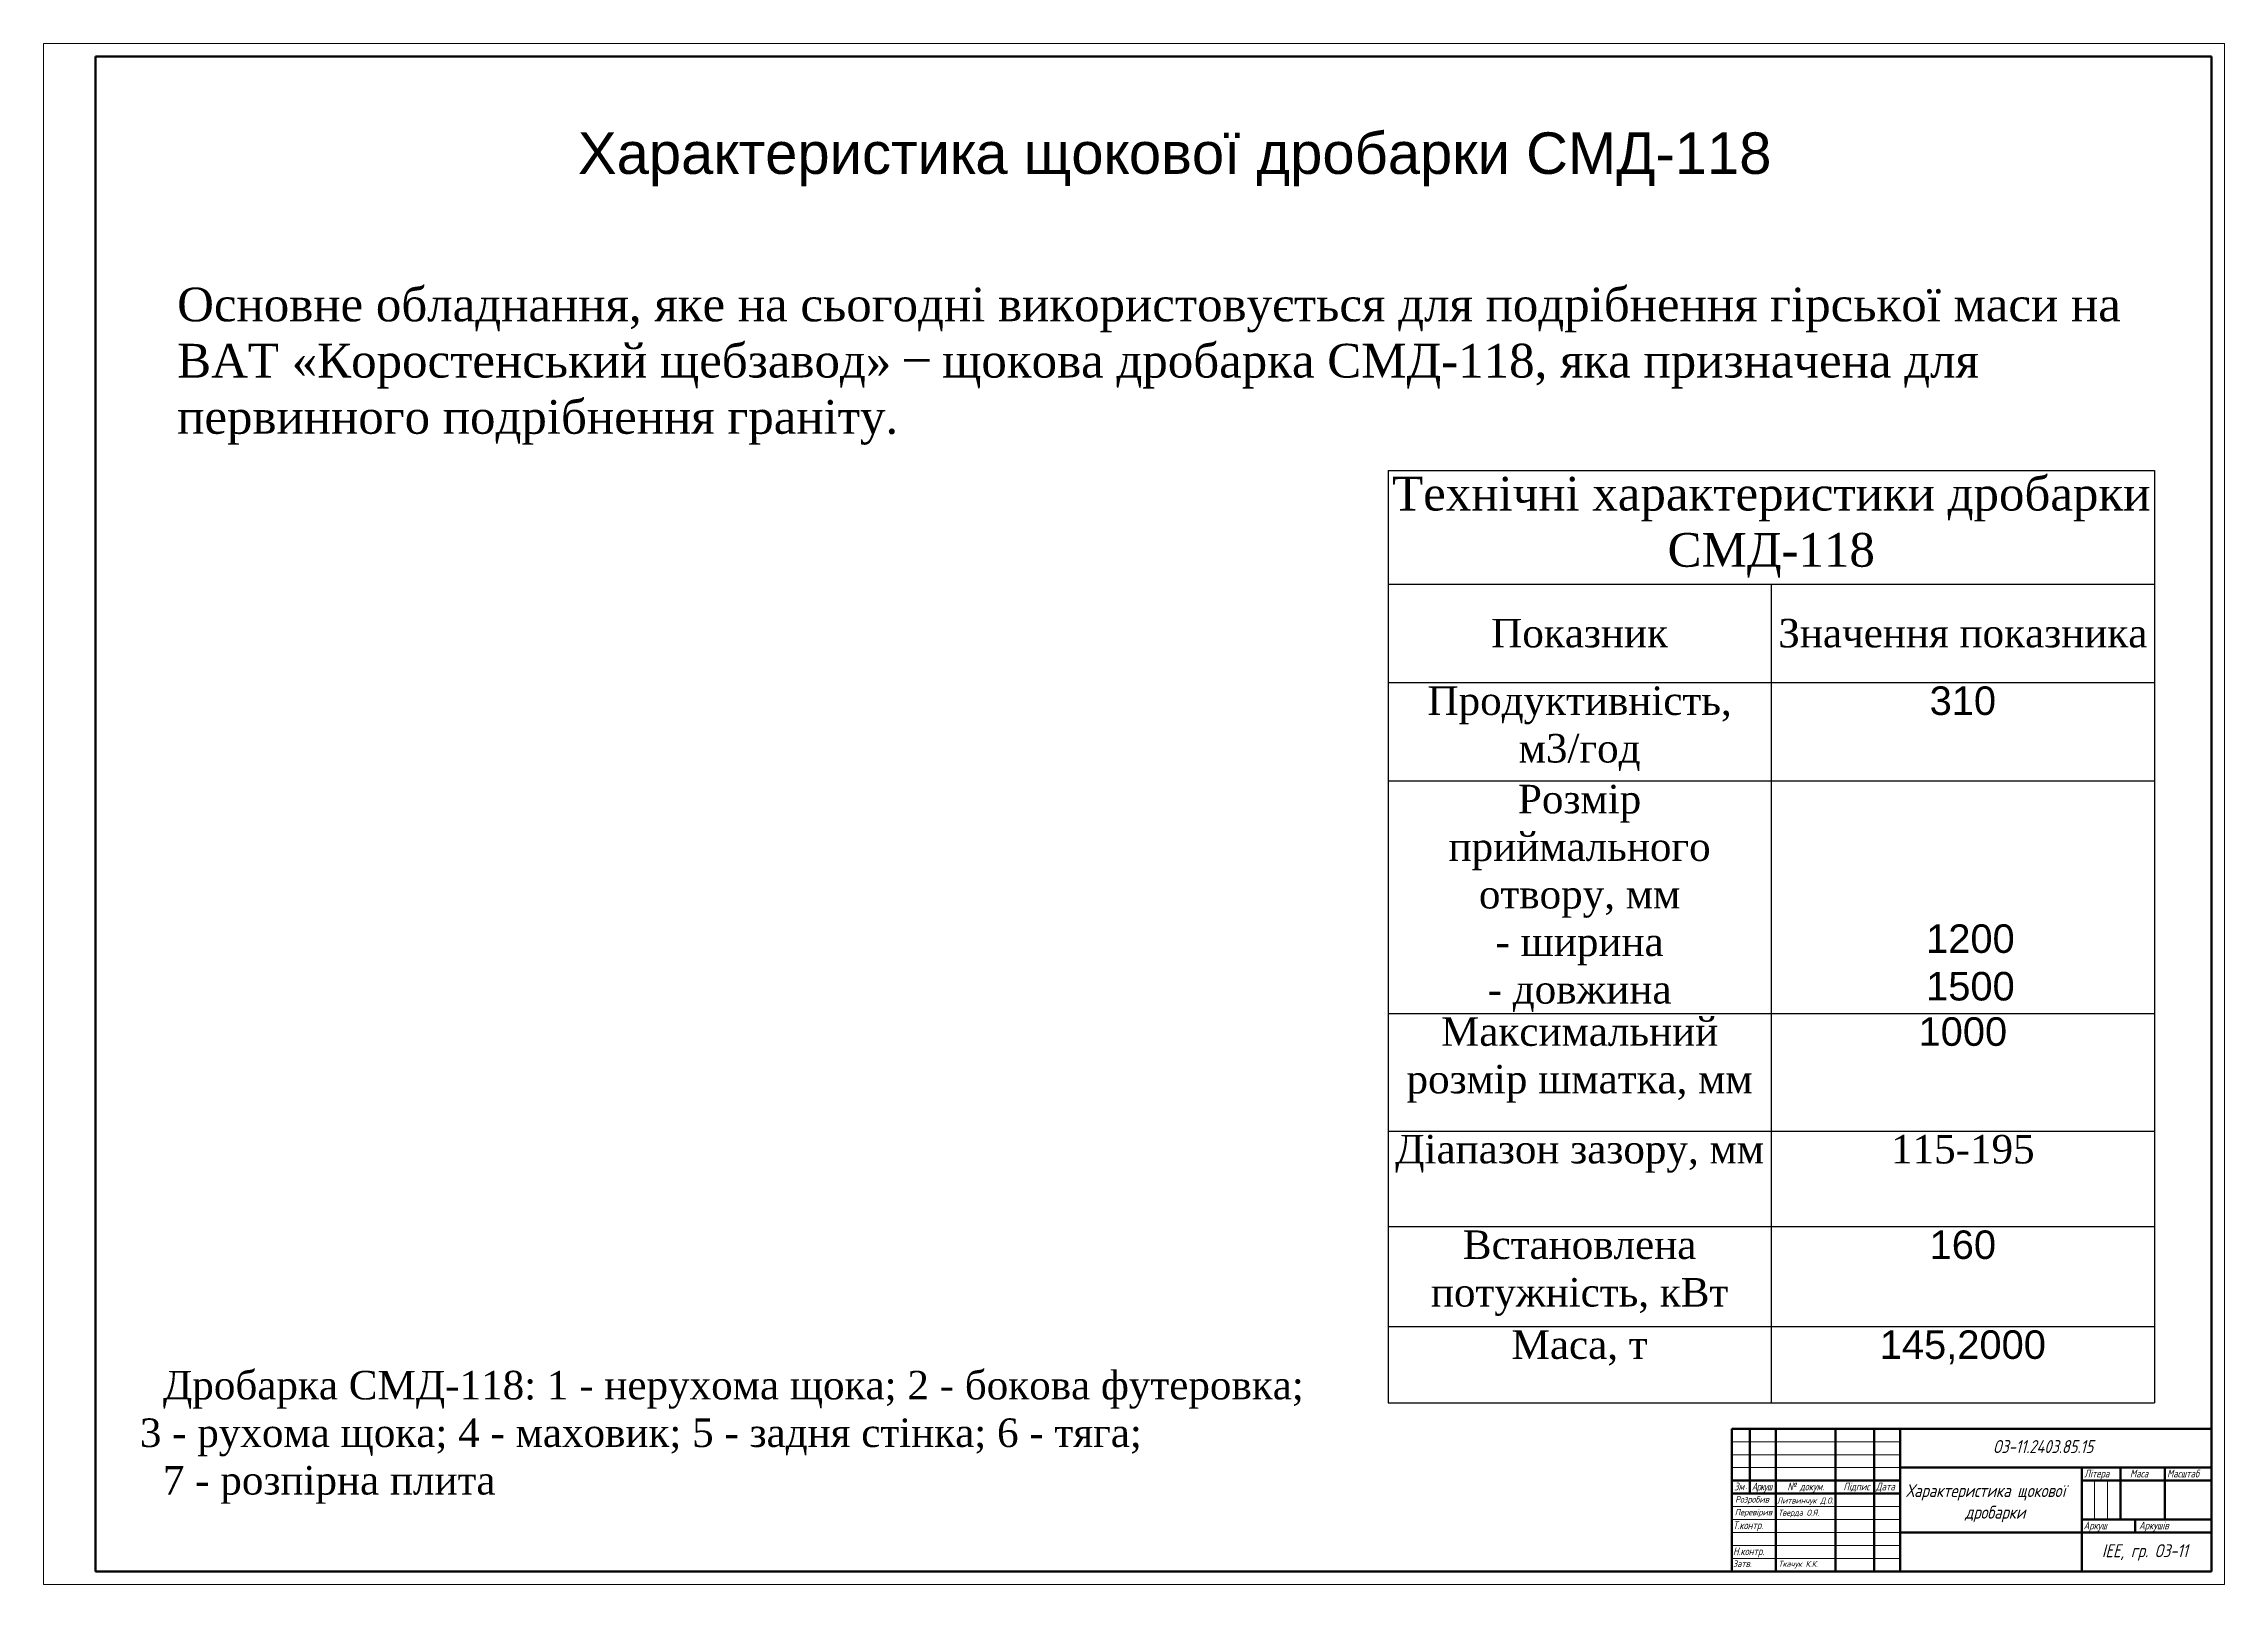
# Model space of a CAD drawing. Header units: millimetres. Extents: x 2024 to 2865, y 1521 to 2115.
import ezdxf

# ---------------------------------------------------------------- set-up
doc = ezdxf.new("R2010")
doc.units = ezdxf.units.MM
doc.linetypes.add('K5LT_BASIC', pattern=[0])
doc.linetypes.add('K5LT_THIN', pattern=[0])
doc.styles.add('KTEXTSTYLE', font='bgothl.ttf', dxfattribs={"width": 0.96, "height": 5})
doc.styles.get("Standard").update_dxf_attribs({"font": 'arial.ttf'})
doc.styles.add('стиль1', font='GOST_A.TTF', dxfattribs={"oblique": 15})

# ---------------------------------------------------------------- blocks, each defined once
blk = doc.blocks.new('U0')
at = {"color": 7, "linetype": 'K5LT_THIN', "lineweight": 18}
for p, q in [((0, 0), (0, 594)), ((0, 594), (841, 594)), ((841, 594), (841, 0)), ((651, 55), (716, 55)), ((651, 50), (716, 50)), ((651, 45), (716, 45)), ((790.96, 25), (790.96, 40)), ((795.98, 25), (795.98, 40)), ((651, 30), (716, 30)), ((651, 25), (716, 25)), ((651, 20), (716, 20)), ((651, 15), (716, 15)), ((651, 10), (716, 10)), ((841, 0), (0, 0))]:
    blk.add_line(p, q, dxfattribs=at)
at = {"color": 7, "linetype": 'K5LT_BASIC', "lineweight": 60}
for p, q in [((20, 5), (20, 589)), ((20, 589), (836, 589)), ((836, 589), (836, 5)), ((651, 60), (836, 60)), ((651, 5), (651, 60)), ((658, 35), (658, 60)), ((668, 5), (668, 60)), ((691, 5), (691, 60)), ((706, 5), (706, 60)), ((716, 5), (716, 60)), ((716, 45), (836, 45)), ((786, 5), (786, 45)), ((801, 25), (801, 45)), ((818, 25), (818, 45)), ((651, 40), (716, 40)), ((651, 35), (716, 35)), ((786, 40), (801, 40)), ((801, 40), (836, 40)), ((716, 20), (786, 20)), ((786, 25), (836, 25)), ((786, 20), (836, 20)), ((806.57, 20), (806.57, 25)), ((836, 5), (20, 5))]:
    blk.add_line(p, q, dxfattribs=at)
at = {"color": 7, "insert": (8.77, 258.85), "char_height": 2.5, "attachment_point": 1, "rotation": 90, "style": 'KTEXTSTYLE'}
blk.add_mtext('\\H3.5;\\W0.965;\\Q15;\\Q15; ', dxfattribs=at)
at = {"color": 7, "attachment_point": 1, "style": 'стиль1'}
for s, insert, char_height in [('Літера', (786.98, 44.23), 3), ('Маса', (804.6, 44.23), 3), ('Масштаб', (818.89, 44.25), 3), ('Зм', (651.95, 39.23), 3), ('Розробив', (652.31, 34.02), 2.5), ('.', (656.4, 39.23), 2.5), ('{\\T0.85;Аркуш}', (658.71, 39.23), 3), ('№ докум.', (672.45, 39.23), 3), ('Підпис', (694.08, 39.23), 3), ('Дата', (706.62, 39.23), 3), ('Перевірив', (652.19, 29.09), 2.5), ('Т.контр.', (651.5, 24.28), 3), ('Аркуш', (786.72, 24.23), 3), ('Аркушів', (808.08, 24.23), 3), ('Затв.', (651.5, 9.23), 2.5), ('Н.контр.', (651.5, 14.25), 3)]:
    blk.add_mtext(s, dxfattribs=dict(at, insert=insert, char_height=char_height))
blk = doc.blocks.new('*T27')
at = {"color": 0, "linetype": 'ByBlock', "lineweight": -2, "transparency": 16777216}
for p, q in [((0, 0), (295.58, 0)), ((0, 0), (0, -359.56)), ((295.58, 0), (295.58, -359.56)), ((0, -43.86), (295.58, -43.86)), ((147.79, -43.86), (147.79, -359.56)), ((0, -81.8), (295.58, -81.8)), ((0, -119.73), (295.58, -119.73)), ((0, -209.36), (295.58, -209.36)), ((0, -254.7), (295.58, -254.7)), ((0, -291.54), (295.58, -291.54)), ((0, -330.06), (295.58, -330.06)), ((0, -359.56), (295.58, -359.56))]:
    blk.add_line(p, q, dxfattribs=at)
at = {"color": 0, "transparency": 16777216}
for s, insert, char_height, width, attachment_point in [('{\\fTimes New Roman|b0|i0|c204|p18;\\C256;Технічні характеристики дробарки СМД-118}', (147.79, -21.93), 13, 292.5795, 5), ('{\\fTimes New Roman|b0|i0|c204|p18;\\C256;Показник}', (73.89, -62.83), 11, 144.7897, 5), ('{\\fTimes New Roman|b0|i0|c204|p18;\\C256;Значення показника}', (221.68, -62.83), 11, 144.7897, 5), ('{\\fTimes New Roman|b0|i0|c204|p18;\\C256;Продуктивність, м3/год}', (73.89, -83.3), 11, 144.7897, 2), ('310', (221.68, -83.3), 11, 144.7897, 2), ('{\\fTimes New Roman|b0|i0|c204|p18;\\C256;Розмір приймального отвору, мм\\P- ширина\\P- довжина}', (73.89, -121.23), 11, 144.7897, 2), ('{\\fTimes New Roman|b0|i0|c204|p18;\\C256;Максимальний розмір шматка, мм}', (73.89, -210.86), 11, 144.7897, 2), ('1000', (221.68, -210.86), 11, 144.7897, 2), ('{\\fTimes New Roman|b0|i0|c204|p18;\\C256;Діапазон зазору, мм}', (73.89, -256.2), 11, 144.7897, 2), ('{\\fTimes New Roman|b0|i0|c204|p18;\\C256;115-195}', (221.68, -256.2), 11, 144.7897, 2), ('{\\fTimes New Roman|b0|i0|c204|p18;\\C256;Встановлена потужність, кВт}', (73.89, -293.04), 11, 144.7897, 2), ('160', (221.68, -293.04), 11, 144.7897, 2), ('{\\fTimes New Roman|b0|i0|c204|p18;\\C256;Маса, т}', (73.89, -331.56), 11, 144.7897, 2), ('145,2000', (221.68, -331.56), 11, 144.7897, 2)]:
    blk.add_mtext(s, dxfattribs=dict(at, insert=insert, char_height=char_height, width=width, attachment_point=attachment_point))

msp = doc.modelspace()

# ---------------------------------------------------------------- block references
for name, p in [('U0', (2023.88, 1521.42)), ('*T27', (2542.34, 1950.91))]:
    msp.add_blockref(name, p)

# ---------------------------------------------------------------- texts
at = {"attachment_point": 1}
for s, width, heights, insert, char_height in [('Характеристика щокової дробарки СМД-118', 525.0764, [35.66], (2229.95, 2081.2), 16), ('1200\\P1500', 49.4109, [0], (2749.85, 1775.87), 11), ('\\pi8.875,l-4.4375;{\\fTimes New Roman|b0|i0|c204|p18;\\H4.4x;Дробарка СМД-118: 1 - нерухома щока; 2 - бокова футеровка; 3 - рухома щока; 4 - маховик; 5 - задня стінка; 6 - тяга; \\H2.1382x; \\H0.46768x;^J7 - розпірна плита\\H1.7588x; }', 448.6254, [74.08], (2065.45, 1603.73), 2.5)]:
    msp.add_mtext_dynamic_manual_height_columns(s, width=width, gutter_width=12.5, heights=heights, dxfattribs=dict(at, insert=insert, char_height=char_height))
note = msp.add_mtext_dynamic_manual_height_columns('{\\fTimes New Roman|b0|i0|c204|p18;Основне обладнання, яке на сьогодні використовується для подрібнення гірської маси на ВАТ «Коростенський щебзавод»  ̶  щокова дробарка СМД-118, яка призначена для первинного подрібнення граніту. \\P}', width=753.6389, gutter_width=12.5, heights=[62.82, 0], dxfattribs=dict(insert=(2075.39, 2021.36), char_height=13, attachment_point=1))
at = {"attachment_point": 1, "style": 'стиль1'}
for s, width, heights, insert, char_height in [('ОЗ-11.2403.85.15', 58.5554, [0], (2775.69, 1577.05), 5), ('\\pi8.1727;Характеристика щокової\\P\\pi28.367; дробарки', 82.7346, [0], (2733.91, 1560.07), 5), ('Литвинчук Д.О.', 24.6868, [6.09], (2692.33, 1554.89), 2.3), ('Тверда О.Я.', 22.865, [0], (2692.8, 1550.21), 2.3), ('ІЕЕ, гр. ОЗ-11', 49.7974, [0], (2817.67, 1536.9), 5), ('Ткачук К.К.', 23.0241, [0], (2692.9, 1530.49), 2.3)]:
    msp.add_mtext_dynamic_manual_height_columns(s, width=width, gutter_width=12.5, heights=heights, dxfattribs=dict(at, insert=insert, char_height=char_height))

doc.saveas('drawing.dxf')
